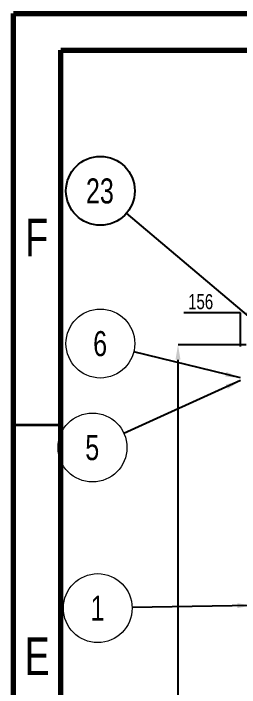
# Model space of a CAD drawing. Header units: millimetres. Extents: x 15 to 1268, y -316 to 292.
# Drawn here: x 868.3 to 892.2, y 218.6 to 289.8 of the extents above; entities that cross this region are included whole.
import ezdxf

# ---------------------------------------------------------------- set-up
doc = ezdxf.new("R2010")
doc.units = ezdxf.units.MM
doc.header["$PDSIZE"] = -1
doc.layers.add('FORMAT', color=7, linetype='Continuous')
doc.styles.add('SLDTEXTSTYLE0', font='TXT', dxfattribs={"width": 0.75})
doc.dimstyles.new('SLDDIMSTYLE0', dxfattribs={"dimtxt": 0.18, "dimasz": 1.5875, "dimexe": 0, "dimexo": 0.0625, "dimgap": 0, "dimtad": 0, "dimtih": 1, "dimtoh": 1, "dimdec": 0, "dimrnd": 1e-09, "dimzin": 0, "dimdsep": 46, "dimtxsty": 'Standard', "dimsah": 1, "dimcen": 0.09, "dimadec": 0, "dimazin": 0, "dimtfac": 1.5875, "dimtdec": 0, "dimtofl": 0, "dimtmove": 0, "dimatfit": 3, "dimfxl": 1, "dimfrac": 2, "dimtolj": 1, "dimtzin": 0, "dimarcsym": 0})
doc.dimstyles.new('SLDDIMSTYLE12', dxfattribs={"dimtxt": 1.5875, "dimasz": 1.5875, "dimexe": 0, "dimexo": 0.0625, "dimgap": 0.396875, "dimtad": 1, "dimdec": 0, "dimlfac": 30, "dimrnd": 1e-09, "dimzin": 12, "dimdsep": 46, "dimtxsty": 'SLDTEXTSTYLE0', "dimsah": 1, "dimcen": 0.09, "dimadec": 0, "dimazin": 3, "dimtfac": 1, "dimtdec": 0, "dimtofl": 0, "dimtmove": 0, "dimatfit": 3, "dimfxl": 1, "dimfrac": 2, "dimtolj": 1, "dimtzin": 12, "dimarcsym": 0})

# ---------------------------------------------------------------- blocks, each defined once
blk = doc.blocks.new('*D775')
at = {"layer": 'Defpoints', "color": 0}
for p in [(885.734, 254.833), (893.003, 254.833), (893.387, 166.766)]:
    blk.add_point(p, dxfattribs=at)
at = {"layer": 'FORMAT', "color": 0, "lineweight": -2}
for p, q in [((892.941, 254.833), (885.734, 254.833)), ((885.734, 168.354), (885.734, 253.246)), ((893.324, 166.766), (885.734, 166.766))]:
    blk.add_line(p, q, dxfattribs=at)
at = {"layer": 'FORMAT', "color": 0}
for points in [[(885.469, 253.246), (885.999, 253.246), (885.734, 254.833)], [(885.469, 168.354), (885.999, 168.354), (885.734, 166.766)]]:
    blk.add_solid(points, dxfattribs=at)
at = {"layer": 'FORMAT', "color": 0, "insert": (883.75, 211.072), "char_height": 1.5875, "attachment_point": 2, "rotation": 90, "style": 'SLDTEXTSTYLE0'}
blk.add_mtext('\\A1;2642', dxfattribs=at)
blk = doc.blocks.new('*D779')
at = {"layer": 'Defpoints', "color": 0}
for p in [(897.537, 258.191), (897.537, 257.166), (892.337, 254.566)]:
    blk.add_point(p, dxfattribs=at)
at = {"layer": 'FORMAT', "color": 0, "lineweight": -2}
for p, q in [((892.337, 258.191), (886.343, 258.191)), ((892.337, 254.629), (892.337, 258.191)), ((895.949, 258.191), (893.924, 258.191)), ((897.537, 257.229), (897.537, 258.191))]:
    blk.add_line(p, q, dxfattribs=at)
at = {"layer": 'FORMAT', "color": 0}
for points in [[(893.924, 258.456), (893.924, 257.926), (892.337, 258.191)], [(895.949, 258.456), (895.949, 257.926), (897.537, 258.191)]]:
    blk.add_solid(points, dxfattribs=at)
at = {"layer": 'FORMAT', "color": 0, "insert": (888.129, 260.175), "char_height": 1.5875, "attachment_point": 2, "style": 'SLDTEXTSTYLE0'}
blk.add_mtext('\\A1;156', dxfattribs=at)
blk = doc.blocks.new('SW_NOTE_0_44')
at = {"color": 0, "linetype": 'Continuous', "lineweight": 0}
blk.add_circle((-3.64, -0.063), 3.641, dxfattribs=at)
at = {"color": 0, "linetype": 'Continuous', "lineweight": 0, "insert": (-3.667, 1.252), "char_height": 2.646, "attachment_point": 2, "style": 'SLDTEXTSTYLE0'}
blk.add_mtext('1', dxfattribs=at)
blk = doc.blocks.new('SW_NOTE_0_46')
at = {"color": 0, "linetype": 'Continuous', "lineweight": 0}
blk.add_circle((-3.318, -1.499), 3.641, dxfattribs=at)
at = {"color": 0, "linetype": 'Continuous', "lineweight": 0, "insert": (-3.344, -0.184), "char_height": 2.646, "attachment_point": 2, "style": 'SLDTEXTSTYLE0'}
blk.add_mtext('5', dxfattribs=at)
blk = doc.blocks.new('SW_NOTE_0_47')
at = {"color": 0, "linetype": 'Continuous', "lineweight": 0}
blk.add_circle((-3.537, 0.863), 3.641, dxfattribs=at)
at = {"color": 0, "linetype": 'Continuous', "lineweight": 0, "insert": (-3.564, 2.179), "char_height": 2.646, "attachment_point": 2, "style": 'SLDTEXTSTYLE0'}
blk.add_mtext('6', dxfattribs=at)
blk = doc.blocks.new('SW_NOTE_0_51')
at = {"layer": 'FORMAT', "color": 0}
blk.add_circle((-2.781, 2.35), 3.641, dxfattribs=at)
at = {"layer": 'FORMAT', "color": 0, "insert": (-2.834, 3.666), "char_height": 2.6458, "attachment_point": 2, "style": 'SLDTEXTSTYLE0'}
blk.add_mtext('23', dxfattribs=at)

msp = doc.modelspace()

# ---------------------------------------------------------------- linework, layer by layer
at = {"color": 7, "linetype": 'Continuous', "lineweight": 70}
for p, q in [((868.31754949, 2.83338776), (868.31754949, 289.83338776)), ((868.31754949, 289.83338776), (1268.31754949, 289.83338776)), ((873.31754949, 8.96691277), (873.31754949, 285.96691277)), ((873.31754949, 285.96691277), (1262.72002161, 285.96691277))]:
    msp.add_line(p, q, dxfattribs=at)
at = {"color": 7, "linetype": 'Continuous', "lineweight": 35}
msp.add_line((873.31754949, 246.33338776), (868.31754949, 246.33338776), dxfattribs=at)

# ---------------------------------------------------------------- block references
at = {"color": 7, "linetype": 'Continuous', "lineweight": 0}
for name, p in [('SW_NOTE_0_47', (881.05474877, 254.09063603)), ('SW_NOTE_0_46', (880.00100235, 245.46607959)), ('SW_NOTE_0_44', (880.87990406, 227.06184198))]:
    msp.add_blockref(name, p, dxfattribs=at)
at = {"layer": 'FORMAT'}
msp.add_blockref('SW_NOTE_0_51', (880.29854318, 268.73750129), dxfattribs=at)

# ---------------------------------------------------------------- texts
at = {"color": 7, "linetype": 'Continuous', "lineweight": 0, "char_height": 3.96875, "attachment_point": 2, "style": 'SLDTEXTSTYLE0'}
for s, insert in [('F', (870.7752897, 268.14354185)), ('E', (870.8253584, 223.89354185))]:
    msp.add_mtext(s, dxfattribs=dict(at, insert=insert))

# ---------------------------------------------------------------- dimensions: what is measured, and where the dimension line sits
at = {"layer": 'FORMAT'}
dim = msp.add_linear_dim(base=(897.53671034, 258.19097831), p1=(892.33671034, 254.56643308), p2=(897.53671034, 257.16643308), dimstyle='SLDDIMSTYLE12', dxfattribs=at)
dim.commit()
dim.dimension.update_dxf_attribs({"geometry": '*D779', "text_midpoint": (888.1286962, 258.19097831), "dimtype": 160})
dim = msp.add_linear_dim(base=(885.7340207, 254.83309974), p1=(893.38671034, 166.76643308), p2=(893.003377, 254.83309974), angle=90, dimstyle='SLDDIMSTYLE12', dxfattribs=at)
dim.commit()
dim.dimension.update_dxf_attribs({"geometry": '*D775', "text_midpoint": (885.7340207, 211.07180317), "dimtype": 160})

# ---------------------------------------------------------------- leaders
at = {"color": 7, "linetype": 'Continuous', "lineweight": 0}
for points in [[(892.33671034, 251.33643905), (881.05474877, 254.09063603)], [(892.33671034, 251.04142371), (880.00100235, 245.46607959)], [(893.58671034, 227.28263449), (880.87990406, 227.06184198)]]:
    msp.add_leader(points, dimstyle='SLDDIMSTYLE0', dxfattribs=at)
at = {"layer": 'FORMAT'}
msp.add_leader([(897.73671034, 253.99976641), (880.29854318, 268.73750129)], dimstyle='SLDDIMSTYLE0', dxfattribs=at)

doc.saveas('drawing.dxf')
